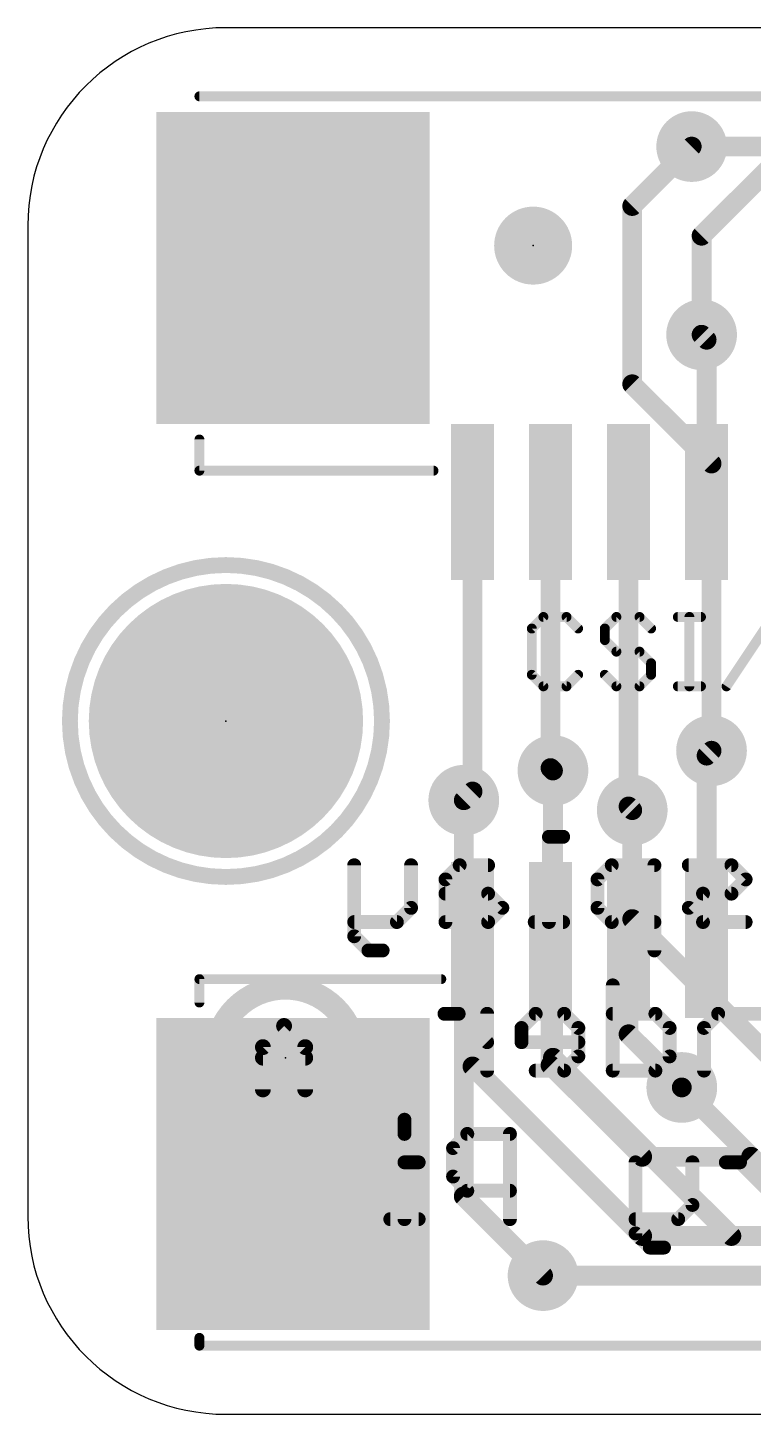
# Model space of a CAD drawing. Extents: x 0 to 25.4, y 0 to 17.8.
# Drawn here: x 0 to 9.3, y 0 to 17.78 of the extents above; entities that cross this region are included whole.
import ezdxf

# ---------------------------------------------------------------- set-up
doc = ezdxf.new("R2010")
doc.units = 0
for name, color, linetype in [('1', 12, 'CONTINUOUS'), ('16', 132, 'CONTINUOUS'), ('17', 110, 'CONTINUOUS'), ('18', 110, 'CONTINUOUS'), ('20', 53, 'CONTINUOUS'), ('21', 53, 'CONTINUOUS'), ('22', 253, 'CONTINUOUS'), ('23', 53, 'CONTINUOUS'), ('24', 53, 'CONTINUOUS')]:
    doc.layers.add(name, color=color, linetype=linetype)

# ---------------------------------------------------------------- blocks, each defined once
blk = doc.blocks.new('PIE')
at = {"const_width": 0.5}
blk.add_lwpolyline([(0, -0.25, 1), (0, 0.25, 1), (0, -0.25)], format="xyb", dxfattribs=at)
blk = doc.blocks.new('RECT')
blk.add_solid([(-0.5, -0.5), (0.5, -0.5), (-0.5, 0.5), (0.5, 0.5)])
blk = doc.blocks.new('ROUNDP')
at = {"const_width": 0.5}
blk.add_lwpolyline([(0, -0.25, 1), (0, 0.25, 1), (0, -0.25)], format="xyb", dxfattribs=at)
blk = doc.blocks.new('ROUNDV')
at = {"const_width": 0.5}
blk.add_lwpolyline([(0, -0.25, 1), (0, 0.25, 1), (0, -0.25)], format="xyb", dxfattribs=at)

msp = doc.modelspace()

# ---------------------------------------------------------------- linework, layer by layer
at = {"layer": '1', "const_width": 0.254}
for points in [[(16.637, 16.256), (8.509, 16.256)], [(8.636, 13.843), (8.7, 13.779)], [(8.7, 13.779), (8.7, 11.7)], [(5.7, 7.986), (5.7, 11.7)], [(6.7, 11.7), (6.7, 8.286)], [(7.7, 7.794), (7.7, 11.7)], [(8.763, 8.509), (8.7, 8.446)], [(8.7, 8.446), (8.7, 6.08)], [(6.7, 8.286), (6.731, 8.255)], [(5.7, 7.986), (5.588, 7.874)], [(7.747, 7.747), (7.7, 7.794)], [(5.7, 6.08), (5.7, 4.46)], [(6.7, 6.08), (6.7, 4.476)], [(7.7, 6.08), (7.7, 4.873)], [(7.7, 4.873), (8.382, 4.191)], [(5.7, 4.46), (7.874, 2.286)], [(6.7, 4.476), (7.874, 3.302)], [(7.874, 3.302), (9.271, 3.302)], [(9.271, 3.302), (9.779, 2.794)], [(7.874, 2.286), (14.605, 2.286)], [(6.604, 1.778), (16.891, 1.778)]]:
    msp.add_lwpolyline(points, dxfattribs=at)
at = {"layer": '1', "const_width": 0.127}
for points in [[(8.509, 16.3195, 1), (8.509, 16.1925)], [(8.6809, 13.8879, 1), (8.5911, 13.7981)], [(8.7635, 13.779, 1), (8.6365, 13.779)], [(8.6551, 13.7341, 1), (8.7449, 13.8239)], [(5.7635, 11.7, 1), (5.6365, 11.7)], [(6.7635, 11.7, 1), (6.6365, 11.7)], [(7.7635, 11.7, 1), (7.6365, 11.7)], [(8.6365, 11.7, 1), (8.7635, 11.7)], [(8.7635, 8.446, 1), (8.6365, 8.446)], [(8.6551, 8.4909, 1), (8.7449, 8.4011)], [(8.8079, 8.4641, 1), (8.7181, 8.5539)], [(6.7449, 8.3309, 1), (6.6551, 8.2411)], [(6.6861, 8.2101, 1), (6.7759, 8.2999)], [(6.6365, 8.286, 1), (6.7635, 8.286)], [(5.6365, 7.986, 1), (5.7635, 7.986)], [(5.7449, 7.9411, 1), (5.6551, 8.0309)], [(5.5431, 7.9189, 1), (5.6329, 7.8291)], [(7.7449, 7.8389, 1), (7.6551, 7.7491)], [(7.6365, 7.794, 1), (7.7635, 7.794)], [(7.7021, 7.7021, 1), (7.7919, 7.7919)], [(5.7635, 6.08, 1), (5.6365, 6.08)], [(6.7635, 6.08, 1), (6.6365, 6.08)], [(7.7635, 6.08, 1), (7.6365, 6.08)], [(8.6365, 6.08, 1), (8.7635, 6.08)], [(7.7449, 4.9179, 1), (7.6551, 4.8281)], [(7.6365, 4.873, 1), (7.7635, 4.873)], [(5.7449, 4.5049, 1), (5.6551, 4.4151)], [(5.6365, 4.46, 1), (5.7635, 4.46)], [(6.7449, 4.5209, 1), (6.6551, 4.4311)], [(6.6365, 4.476, 1), (6.7635, 4.476)], [(8.3371, 4.1461, 1), (8.4269, 4.2359)], [(7.874, 3.3655, 1), (7.874, 3.2385)], [(7.8291, 3.2571, 1), (7.9189, 3.3469)], [(9.3159, 3.3469, 1), (9.2261, 3.2571)], [(9.271, 3.2385, 1), (9.271, 3.3655)], [(7.874, 2.3495, 1), (7.874, 2.2225)], [(7.8291, 2.2411, 1), (7.9189, 2.3309)], [(6.604, 1.8415, 1), (6.604, 1.7145)]]:
    msp.add_lwpolyline(points, format="xyb", dxfattribs=at)
at = {"layer": '16', "const_width": 0.254}
for points in [[(8.509, 16.256), (7.747, 15.494)], [(9.779, 16.256), (8.636, 15.113)], [(7.747, 15.494), (7.747, 13.208)], [(8.636, 15.113), (8.636, 13.843)], [(7.747, 13.208), (8.763, 12.192)], [(8.763, 12.192), (8.763, 8.509)], [(6.731, 4.572), (6.731, 8.255)], [(5.588, 7.874), (5.588, 2.794)], [(7.747, 6.35), (7.747, 7.747)], [(10.033, 4.064), (7.747, 6.35)], [(9.017, 2.286), (6.731, 4.572)], [(8.382, 4.191), (9.779, 2.794)], [(5.588, 2.794), (6.604, 1.778)], [(14.478, 2.286), (9.017, 2.286)]]:
    msp.add_lwpolyline(points, dxfattribs=at)
at = {"layer": '16', "const_width": 0.127}
for points in [[(8.5539, 16.2111, 1), (8.4641, 16.3009)], [(7.8105, 15.494, 1), (7.6835, 15.494)], [(7.7021, 15.5389, 1), (7.7919, 15.4491)], [(8.6995, 15.113, 1), (8.5725, 15.113)], [(8.5911, 15.1579, 1), (8.6809, 15.0681)], [(8.5725, 13.843, 1), (8.6995, 13.843)], [(7.7919, 13.2529, 1), (7.7021, 13.1631)], [(7.6835, 13.208, 1), (7.8105, 13.208)], [(8.8265, 12.192, 1), (8.6995, 12.192)], [(8.7181, 12.1471, 1), (8.8079, 12.2369)], [(8.6995, 8.509, 1), (8.8265, 8.509)], [(6.7945, 8.255, 1), (6.6675, 8.255)], [(5.6515, 7.874, 1), (5.5245, 7.874)], [(7.8105, 7.747, 1), (7.6835, 7.747)], [(7.7919, 6.3949, 1), (7.7021, 6.3051)], [(7.6835, 6.35, 1), (7.8105, 6.35)], [(6.7759, 4.6169, 1), (6.6861, 4.5271)], [(6.6675, 4.572, 1), (6.7945, 4.572)], [(8.4269, 4.2359, 1), (8.3371, 4.1461)], [(5.6329, 2.8389, 1), (5.5431, 2.7491)], [(5.5245, 2.794, 1), (5.6515, 2.794)], [(9.017, 2.3495, 1), (9.017, 2.2225)], [(8.9721, 2.2411, 1), (9.0619, 2.3309)], [(6.5591, 1.7331, 1), (6.6489, 1.8229)]]:
    msp.add_lwpolyline(points, format="xyb", dxfattribs=at)
at = {"layer": '20'}
for p, q in [((22.86, 17.78), (2.54, 17.78)), ((0, 15.24), (0, 2.54)), ((2.54, 0), (22.86, 0))]:
    msp.add_line(p, q, dxfattribs=at)
for centre, start, end in [((2.54, 15.24), 90, 180), ((2.54, 2.54), 180, 270)]:
    msp.add_arc(centre, 2.54, start, end, dxfattribs=at)
at = {"layer": '21', "const_width": 0.127}
for points in [[(23.2, 16.9), (2.2, 16.9)], [(2.2, 12.1), (2.2, 12.5)], [(5.2, 12.1), (2.2, 12.1)], [(6.6084, 10.2243), (6.4601, 10.076)], [(6.4601, 10.076), (6.4601, 9.4828)], [(6.9049, 10.2243), (6.6084, 10.2243)], [(7.0532, 10.076), (6.9049, 10.2243)], [(7.5439, 10.2243), (7.3956, 10.076)], [(7.3956, 10.076), (7.3956, 9.9277)], [(7.8405, 10.2243), (7.5439, 10.2243)], [(7.9888, 10.076), (7.8405, 10.2243)], [(8.3311, 10.2243), (8.6277, 10.2243)], [(8.4794, 9.3345), (8.4794, 10.2243)], [(8.9548, 9.3345), (9.548, 10.2243)], [(7.3956, 9.9277), (7.5439, 9.7794)], [(7.5439, 9.7794), (7.8405, 9.7794)], [(7.8405, 9.7794), (7.9888, 9.6311)], [(7.9888, 9.6311), (7.9888, 9.4828)], [(6.4601, 9.4828), (6.6084, 9.3345)], [(6.9049, 9.3345), (7.0532, 9.4828)], [(7.5439, 9.3345), (7.3956, 9.4828)], [(7.9888, 9.4828), (7.8405, 9.3345)], [(6.6084, 9.3345), (6.9049, 9.3345)], [(7.8405, 9.3345), (7.5439, 9.3345)], [(8.3311, 9.3345), (8.6277, 9.3345)], [(5.3, 5.58), (2.2, 5.58)], [(2.2, 5.58), (2.2, 5.28)], [(2.2, 0.98), (2.2, 0.88)], [(2.2, 0.88), (23.2, 0.88)]]:
    msp.add_lwpolyline(points, dxfattribs=at)
at = {"layer": '21'}
for points, const_width in [([(2.2, 16.9318, 1), (2.2, 16.8683)], 0.0635), ([(2.2318, 12.5, 1), (2.1683, 12.5)], 0.0635), ([(2.2, 12.1318, 1), (2.2, 12.0683)], 0.0635), ([(2.1683, 12.1, 1), (2.2318, 12.1)], 0.0635), ([(5.2, 12.0683, 1), (5.2, 12.1318)], 0.0635), ([(2.54, 6.89, 1), (2.54, 10.89, 1), (2.54, 6.89)], 0.2032), ([(6.4918, 10.076, 1), (6.4283, 10.076)], 0.0635), ([(6.6084, 10.256, 1), (6.6084, 10.1925)], 0.0635), ([(6.6308, 10.2018, 1), (6.5859, 10.2467)], 0.0635), ([(6.9274, 10.2467, 1), (6.8825, 10.2018)], 0.0635), ([(6.9049, 10.1925, 1), (6.9049, 10.256)], 0.0635), ([(7.4273, 10.076, 1), (7.3638, 10.076)], 0.0635), ([(7.5439, 10.256, 1), (7.5439, 10.1925)], 0.0635), ([(7.5663, 10.2018, 1), (7.5214, 10.2467)], 0.0635), ([(7.8629, 10.2467, 1), (7.818, 10.2018)], 0.0635), ([(7.8405, 10.1925, 1), (7.8405, 10.256)], 0.0635), ([(8.3311, 10.256, 1), (8.3311, 10.1925)], 0.0635), ([(8.5111, 10.2243, 1), (8.4476, 10.2243)], 0.0635), ([(8.6277, 10.1925, 1), (8.6277, 10.256)], 0.0635), ([(6.4376, 10.0984, 1), (6.4825, 10.0535)], 0.0635), ([(7.0308, 10.0535, 1), (7.0757, 10.0984)], 0.0635), ([(7.3731, 10.0984, 1), (7.418, 10.0535)], 0.0635), ([(7.418, 9.9501, 1), (7.3731, 9.9052)], 0.0635), ([(7.3638, 9.9277, 1), (7.4273, 9.9277)], 0.0635), ([(7.9663, 10.0535, 1), (8.0112, 10.0984)], 0.0635), ([(7.5439, 9.8111, 1), (7.5439, 9.7476)], 0.0635), ([(7.5214, 9.7569, 1), (7.5663, 9.8018)], 0.0635), ([(7.8629, 9.8018, 1), (7.818, 9.7569)], 0.0635), ([(7.8405, 9.7476, 1), (7.8405, 9.8111)], 0.0635), ([(8.0205, 9.6311, 1), (7.957, 9.6311)], 0.0635), ([(7.9663, 9.6086, 1), (8.0112, 9.6535)], 0.0635), ([(6.4825, 9.5052, 1), (6.4376, 9.4603)], 0.0635), ([(6.4283, 9.4828, 1), (6.4918, 9.4828)], 0.0635), ([(7.0757, 9.4603, 1), (7.0308, 9.5052)], 0.0635), ([(7.418, 9.5052, 1), (7.3731, 9.4603)], 0.0635), ([(7.957, 9.4828, 1), (8.0205, 9.4828)], 0.0635), ([(8.0112, 9.4603, 1), (7.9663, 9.5052)], 0.0635), ([(6.6084, 9.3663, 1), (6.6084, 9.3027)], 0.0635), ([(6.5859, 9.312, 1), (6.6308, 9.357)], 0.0635), ([(6.8825, 9.357, 1), (6.9274, 9.312)], 0.0635), ([(6.9049, 9.3027, 1), (6.9049, 9.3663)], 0.0635), ([(7.5439, 9.3663, 1), (7.5439, 9.3027)], 0.0635), ([(7.5214, 9.312, 1), (7.5663, 9.357)], 0.0635), ([(7.818, 9.357, 1), (7.8629, 9.312)], 0.0635), ([(7.8405, 9.3027, 1), (7.8405, 9.3663)], 0.0635), ([(8.3311, 9.3663, 1), (8.3311, 9.3027)], 0.0635), ([(8.4476, 9.3345, 1), (8.5111, 9.3345)], 0.0635), ([(8.6277, 9.3027, 1), (8.6277, 9.3663)], 0.0635), ([(8.9284, 9.3521, 1), (8.9812, 9.3169)], 0.0635), ([(2.2318, 5.58, 1), (2.1683, 5.58)], 0.0635), ([(2.2, 5.6117, 1), (2.2, 5.5483)], 0.0635), ([(5.3, 5.5483, 1), (5.3, 5.6117)], 0.0635), ([(2.1683, 5.28, 1), (2.2318, 5.28)], 0.0635), ([(2.2, 0.9118, 1), (2.2, 0.8482)], 0.0635), ([(2.2318, 0.98, 1), (2.1683, 0.98)], 0.0635), ([(2.1683, 0.88, 1), (2.2318, 0.88)], 0.0635)]:
    msp.add_lwpolyline(points, format="xyb", dxfattribs=dict(at, const_width=const_width))
at = {"layer": '22'}
for points, const_width in [([(6.7238, 7.405, 1), (6.6349, 7.405)], 0.0889), ([(6.6794, 7.4495, 1), (6.6794, 7.3606)], 0.0889), ([(6.8616, 7.3606, 1), (6.8616, 7.4495)], 0.0889), ([(4.2283, 7.0407, 1), (4.1394, 7.0407)], 0.0889), ([(4.957, 7.0407, 1), (4.8681, 7.0407)], 0.0889), ([(5.5354, 7.0851, 1), (5.5354, 6.9962)], 0.0889), ([(5.5669, 7.0092, 1), (5.504, 7.0721)], 0.0889), ([(5.8998, 6.9962, 1), (5.8998, 7.0851)], 0.0889), ([(7.4844, 7.0851, 1), (7.4844, 6.9962)], 0.0889), ([(7.5158, 7.0092, 1), (7.453, 7.0721)], 0.0889), ([(8.0754, 7.0407, 1), (7.9865, 7.0407)], 0.0889), ([(8.031, 6.9962, 1), (8.031, 7.0851)], 0.0889), ([(8.4716, 7.0851, 1), (8.4716, 6.9962)], 0.0889), ([(9.0496, 7.0721, 1), (8.9868, 7.0092)], 0.0889), ([(9.0182, 6.9962, 1), (9.0182, 7.0851)], 0.0889), ([(5.3977, 6.8585, 1), (5.3088, 6.8585)], 0.0889), ([(5.3218, 6.8899, 1), (5.3847, 6.827)], 0.0889), ([(7.3467, 6.8585, 1), (7.2578, 6.8585)], 0.0889), ([(7.2708, 6.8899, 1), (7.3337, 6.827)], 0.0889), ([(9.2318, 6.827, 1), (9.1689, 6.8899)], 0.0889), ([(9.1689, 6.827, 1), (9.2318, 6.8899)], 0.0889), ([(5.3532, 6.7207, 1), (5.3532, 6.6318)], 0.0889), ([(5.9312, 6.7077, 1), (5.8684, 6.6448)], 0.0889), ([(5.8998, 6.6318, 1), (5.8998, 6.7207)], 0.0889), ([(8.6538, 6.7207, 1), (8.6538, 6.6318)], 0.0889), ([(8.6852, 6.6448, 1), (8.6224, 6.7077)], 0.0889), ([(9.0182, 6.6318, 1), (9.0182, 6.7207)], 0.0889), ([(4.944, 6.4627, 1), (4.8812, 6.5255)], 0.0889), ([(6.1134, 6.4627, 1), (6.0506, 6.5255)], 0.0889), ([(7.3337, 6.5255, 1), (7.2708, 6.4627)], 0.0889), ([(8.5031, 6.5255, 1), (8.4402, 6.4627)], 0.0889), ([(8.9868, 6.7077, 1), (9.0496, 6.6448)], 0.0889), ([(4.1838, 6.3564, 1), (4.1838, 6.2675)], 0.0889), ([(4.7304, 6.2675, 1), (4.7304, 6.3564)], 0.0889), ([(4.8681, 6.4941, 1), (4.957, 6.4941)], 0.0889), ([(5.3532, 6.3564, 1), (5.3532, 6.2675)], 0.0889), ([(5.8998, 6.2675, 1), (5.8998, 6.3564)], 0.0889), ([(6.0506, 6.4627, 1), (6.1134, 6.5255)], 0.0889), ([(6.4972, 6.3564, 1), (6.4972, 6.2675)], 0.0889), ([(6.8616, 6.2675, 1), (6.8616, 6.3564)], 0.0889), ([(7.2578, 6.4941, 1), (7.3467, 6.4941)], 0.0889), ([(7.4844, 6.3564, 1), (7.4844, 6.2675)], 0.0889), ([(8.031, 6.2675, 1), (8.031, 6.3564)], 0.0889), ([(8.4402, 6.5255, 1), (8.5031, 6.4627)], 0.0889), ([(8.6538, 6.3564, 1), (8.6538, 6.2675)], 0.0889), ([(9.2004, 6.2675, 1), (9.2004, 6.3564)], 0.0889), ([(4.699, 6.3433, 1), (4.7618, 6.2805)], 0.0889), ([(5.3088, 6.3119, 1), (5.3977, 6.3119)], 0.0889), ([(5.8684, 6.3433, 1), (5.9312, 6.2805)], 0.0889), ([(6.6349, 6.3119, 1), (6.7238, 6.3119)], 0.0889), ([(7.453, 6.2805, 1), (7.5158, 6.3433)], 0.0889), ([(8.6224, 6.2805, 1), (8.6852, 6.3433)], 0.0889), ([(4.1394, 6.1297, 1), (4.2283, 6.1297)], 0.0889), ([(4.2153, 6.1611, 1), (4.1524, 6.0983)], 0.0889), ([(4.366, 5.992, 1), (4.366, 5.9031)], 0.0889), ([(4.3346, 5.9161, 1), (4.3975, 5.979)], 0.0889), ([(4.5482, 5.9031, 1), (4.5482, 5.992)], 0.0889), ([(7.9865, 5.9475, 1), (8.0754, 5.9475)], 0.0889), ([(3.302, 3.674, 1), (3.302, 5.47, 1), (3.302, 3.674)], 0.3048), ([(7.5416, 5.5, 1), (7.4527, 5.5)], 0.0889), ([(5.3405, 5.1801, 1), (5.3405, 5.0912)], 0.0889), ([(5.5541, 5.1671, 1), (5.4913, 5.1042)], 0.0889), ([(5.5227, 5.0912, 1), (5.5227, 5.1801)], 0.0889), ([(5.9315, 5.1357, 1), (5.8426, 5.1357)], 0.0889), ([(6.5099, 5.1801, 1), (6.5099, 5.0912)], 0.0889), ([(6.5413, 5.1042, 1), (6.4785, 5.1671)], 0.0889), ([(6.9057, 5.1671, 1), (6.8429, 5.1042)], 0.0889), ([(6.8743, 5.0912, 1), (6.8743, 5.1801)], 0.0889), ([(7.4971, 5.1801, 1), (7.4971, 5.0912)], 0.0889), ([(8.0751, 5.1671, 1), (8.0123, 5.1042)], 0.0889), ([(8.0437, 5.0912, 1), (8.0437, 5.1801)], 0.0889), ([(8.8487, 5.1801, 1), (8.8487, 5.0912)], 0.0889), ([(8.8801, 5.1042, 1), (8.8173, 5.1671)], 0.0889), ([(3.3208, 5.015, 1), (3.2489, 4.9432)], 0.1016), ([(3.3208, 4.9432, 1), (3.2489, 5.015)], 0.1016), ([(6.3722, 4.9535, 1), (6.2833, 4.9535)], 0.0889), ([(6.2963, 4.9849, 1), (6.3592, 4.922)], 0.0889), ([(7.1009, 4.9535, 1), (7.012, 4.9535)], 0.0889), ([(7.0251, 4.922, 1), (7.0879, 4.9849)], 0.0889), ([(8.2703, 4.9535, 1), (8.1814, 4.9535)], 0.0889), ([(8.1944, 4.922, 1), (8.2573, 4.9849)], 0.0889), ([(8.6351, 4.9849, 1), (8.698, 4.922)], 0.0889), ([(8.711, 4.9535, 1), (8.6221, 4.9535)], 0.0889), ([(3.0645, 4.7079, 1), (2.9629, 4.7079)], 0.1016), ([(3.6068, 4.7079, 1), (3.5052, 4.7079)], 0.1016), ([(5.8557, 4.7398, 1), (5.9185, 4.8027)], 0.0889), ([(6.3277, 4.8157, 1), (6.3277, 4.7268)], 0.0889), ([(6.2833, 4.7713, 1), (6.3722, 4.7713)], 0.0889), ([(7.0565, 4.7268, 1), (7.0565, 4.8157)], 0.0889), ([(2.9778, 4.7438, 1), (3.0496, 4.672)], 0.1016), ([(3.0137, 4.6231, 1), (3.0137, 4.5215)], 0.1016), ([(3.5201, 4.672, 1), (3.5919, 4.7438)], 0.1016), ([(3.556, 4.5215, 1), (3.556, 4.6231)], 0.1016), ([(7.012, 4.5891, 1), (7.1009, 4.5891)], 0.0889), ([(7.0879, 4.5577, 1), (7.0251, 4.6205)], 0.0889), ([(8.1814, 4.5891, 1), (8.2703, 4.5891)], 0.0889), ([(8.2573, 4.5577, 1), (8.1944, 4.6205)], 0.0889), ([(5.8426, 4.4069, 1), (5.9315, 4.4069)], 0.0889), ([(6.5099, 4.4514, 1), (6.5099, 4.3624)], 0.0889), ([(6.8429, 4.4383, 1), (6.9057, 4.3755)], 0.0889), ([(6.8743, 4.3624, 1), (6.8743, 4.4514)], 0.0889), ([(7.4971, 4.4514, 1), (7.4971, 4.3624)], 0.0889), ([(7.4527, 4.4069, 1), (7.5416, 4.4069)], 0.0889), ([(8.0123, 4.4383, 1), (8.0751, 4.3755)], 0.0889), ([(8.0437, 4.3624, 1), (8.0437, 4.4514)], 0.0889), ([(8.6221, 4.4069, 1), (8.711, 4.4069)], 0.0889), ([(2.9629, 4.1656, 1), (3.0645, 4.1656)], 0.1016), ([(3.5052, 4.1656, 1), (3.6068, 4.1656)], 0.1016), ([(4.8723, 3.7772, 1), (4.7834, 3.7772)], 0.0889), ([(4.7834, 3.595, 1), (4.8723, 3.595)], 0.0889), ([(5.6329, 3.6395, 1), (5.6329, 3.5506)], 0.0889), ([(5.6643, 3.5636, 1), (5.6014, 3.6265)], 0.0889), ([(6.2239, 3.595, 1), (6.135, 3.595)], 0.0889), ([(6.1794, 3.5506, 1), (6.1794, 3.6395)], 0.0889), ([(5.4951, 3.4128, 1), (5.4062, 3.4128)], 0.0889), ([(5.4193, 3.4443, 1), (5.4821, 3.3814)], 0.0889), ([(4.8723, 3.2307, 1), (4.7834, 3.2307)], 0.0889), ([(4.8279, 3.2751, 1), (4.8279, 3.1862)], 0.0889), ([(5.01, 3.1862, 1), (5.01, 3.2751)], 0.0889), ([(7.8339, 3.2307, 1), (7.745, 3.2307)], 0.0889), ([(8.5627, 3.2307, 1), (8.4738, 3.2307)], 0.0889), ([(8.9462, 3.2751, 1), (8.9462, 3.1862)], 0.0889), ([(9.1598, 3.2621, 1), (9.0969, 3.1992)], 0.0889), ([(9.1284, 3.1862, 1), (9.1284, 3.2751)], 0.0889), ([(5.4062, 3.0485, 1), (5.4951, 3.0485)], 0.0889), ([(5.4821, 3.0799, 1), (5.4193, 3.017)], 0.0889), ([(5.6329, 2.9107, 1), (5.6329, 2.8218)], 0.0889), ([(5.6014, 2.8348, 1), (5.6643, 2.8977)], 0.0889), ([(6.1794, 2.8218, 1), (6.1794, 2.9107)], 0.0889), ([(8.4738, 2.6841, 1), (8.5627, 2.6841)], 0.0889), ([(8.5497, 2.6527, 1), (8.4868, 2.7155)], 0.0889), ([(4.6457, 2.5463, 1), (4.6457, 2.4575)], 0.0889), ([(4.7834, 2.5019, 1), (4.8723, 2.5019)], 0.0889), ([(5.01, 2.4575, 1), (5.01, 2.5463)], 0.0889), ([(6.135, 2.5019, 1), (6.2239, 2.5019)], 0.0889), ([(7.7895, 2.5463, 1), (7.7895, 2.4575)], 0.0889), ([(8.3046, 2.5333, 1), (8.3675, 2.4705)], 0.0889), ([(8.336, 2.4575, 1), (8.336, 2.5463)], 0.0889), ([(7.8209, 2.3511, 1), (7.758, 2.2883)], 0.0889), ([(7.745, 2.3197, 1), (7.8339, 2.3197)], 0.0889), ([(7.9717, 2.182, 1), (7.9717, 2.0931)], 0.0889), ([(7.9402, 2.1061, 1), (8.0031, 2.169)], 0.0889), ([(8.1539, 2.0931, 1), (8.1539, 2.182)], 0.0889)]:
    msp.add_lwpolyline(points, format="xyb", dxfattribs=dict(at, const_width=const_width))
for points, const_width in [([(6.8616, 7.405), (6.6794, 7.405)], 0.1778), ([(6.6794, 7.405), (6.6794, 6.3119)], 0.1778), ([(4.1838, 7.0407), (4.1838, 6.1297)], 0.1778), ([(4.9126, 7.0407), (4.9126, 6.4941)], 0.1778), ([(5.5354, 7.0407), (5.3532, 6.8585)], 0.1778), ([(5.8998, 7.0407), (5.5354, 7.0407)], 0.1778), ([(7.4844, 7.0407), (7.3022, 6.8585)], 0.1778), ([(8.031, 7.0407), (7.4844, 7.0407)], 0.1778), ([(8.031, 5.9475), (8.031, 7.0407)], 0.1778), ([(9.0182, 7.0407), (8.4716, 7.0407)], 0.1778), ([(9.2004, 6.8585), (9.0182, 7.0407)], 0.1778), ([(5.3532, 6.8585), (5.3532, 6.3119)], 0.1778), ([(7.3022, 6.8585), (7.3022, 6.4941)], 0.1778), ([(9.0182, 6.6763), (9.2004, 6.8585)], 0.1778), ([(5.8998, 6.6763), (5.3532, 6.6763)], 0.1778), ([(6.082, 6.4941), (5.8998, 6.6763)], 0.1778), ([(8.4716, 6.4941), (8.6538, 6.6763)], 0.1778), ([(8.6538, 6.6763), (9.0182, 6.6763)], 0.1778), ([(4.9126, 6.4941), (4.7304, 6.3119)], 0.1778), ([(5.8998, 6.3119), (6.082, 6.4941)], 0.1778), ([(7.3022, 6.4941), (7.4844, 6.3119)], 0.1778), ([(8.6538, 6.3119), (8.4716, 6.4941)], 0.1778), ([(4.7304, 6.3119), (4.1838, 6.3119)], 0.1778), ([(5.3532, 6.3119), (5.8998, 6.3119)], 0.1778), ([(6.8616, 6.3119), (6.4972, 6.3119)], 0.1778), ([(7.4844, 6.3119), (8.031, 6.3119)], 0.1778), ([(9.2004, 6.3119), (8.6538, 6.3119)], 0.1778), ([(4.1838, 6.1297), (4.366, 5.9475)], 0.1778), ([(4.366, 5.9475), (4.5482, 5.9475)], 0.1778), ([(7.4971, 5.5), (7.4971, 4.4069)], 0.1778), ([(5.5227, 5.1357), (5.3405, 5.1357)], 0.1778), ([(5.8871, 4.7713), (5.5227, 5.1357)], 0.1778), ([(5.8871, 4.4069), (5.8871, 5.1357)], 0.1778), ([(6.5099, 5.1357), (6.3277, 4.9535)], 0.1778), ([(6.8743, 5.1357), (6.5099, 5.1357)], 0.1778), ([(7.0565, 4.9535), (6.8743, 5.1357)], 0.1778), ([(8.0437, 5.1357), (7.4971, 5.1357)], 0.1778), ([(8.2259, 4.9535), (8.0437, 5.1357)], 0.1778), ([(8.8487, 5.1357), (8.6665, 4.9535)], 0.1778), ([(9.3953, 5.1357), (8.8487, 5.1357)], 0.1778), ([(3.2848, 4.9791), (3.0137, 4.7079)], 0.2032), ([(3.556, 4.7079), (3.2848, 4.9791)], 0.2032), ([(6.3277, 4.9535), (6.3277, 4.7713)], 0.1778), ([(7.0565, 4.5891), (7.0565, 4.9535)], 0.1778), ([(8.2259, 4.5891), (8.2259, 4.9535)], 0.1778), ([(8.6665, 4.9535), (8.6665, 4.4069)], 0.1778), ([(3.0137, 4.7079), (3.0137, 4.1656)], 0.2032), ([(3.556, 4.1656), (3.556, 4.7079)], 0.2032), ([(6.3277, 4.7713), (7.0565, 4.7713)], 0.1778), ([(3.556, 4.5723), (3.0137, 4.5723)], 0.2032), ([(6.8743, 4.4069), (7.0565, 4.5891)], 0.1778), ([(8.0437, 4.4069), (8.2259, 4.5891)], 0.1778), ([(6.5099, 4.4069), (6.8743, 4.4069)], 0.1778), ([(7.4971, 4.4069), (8.0437, 4.4069)], 0.1778), ([(4.8279, 3.7772), (4.8279, 3.595)], 0.1778), ([(5.6329, 3.595), (5.4507, 3.4128)], 0.1778), ([(6.1794, 3.595), (5.6329, 3.595)], 0.1778), ([(6.1794, 2.5019), (6.1794, 3.595)], 0.1778), ([(5.4507, 3.4128), (5.4507, 3.0485)], 0.1778), ([(5.01, 3.2307), (4.8279, 3.2307)], 0.1778), ([(4.8279, 3.2307), (4.8279, 2.5019)], 0.1778), ([(7.7895, 3.2307), (7.7895, 2.3197)], 0.1778), ([(8.5182, 3.2307), (8.5182, 2.6841)], 0.1778), ([(9.1284, 3.2307), (8.9462, 3.2307)], 0.1778), ([(9.4927, 2.8663), (9.1284, 3.2307)], 0.1778), ([(5.4507, 3.0485), (5.6329, 2.8663)], 0.1778), ([(5.6329, 2.8663), (6.1794, 2.8663)], 0.1778), ([(8.5182, 2.6841), (8.336, 2.5019)], 0.1778), ([(5.01, 2.5019), (4.6457, 2.5019)], 0.1778), ([(8.336, 2.5019), (7.7895, 2.5019)], 0.1778), ([(7.7895, 2.3197), (7.9717, 2.1375)], 0.1778), ([(7.9717, 2.1375), (8.1539, 2.1375)], 0.1778)]:
    msp.add_lwpolyline(points, dxfattribs=dict(at, const_width=const_width))
at = {"layer": '23'}
for p in [(6.477, 14.986), (2.54, 8.89)]:
    msp.add_point(p, dxfattribs=at)
at = {"layer": '24'}
msp.add_point((3.302, 4.572), dxfattribs=at)

# ---------------------------------------------------------------- block references
at = {"layer": '1'}
for p, xscale, yscale, rotation in [((3.4, 14.7), 4, 3.5, 270), ((5.7, 11.7), 0.55, 2, 180), ((6.7, 11.7), 0.55, 2, 180), ((7.7, 11.7), 0.55, 2, 180), ((8.7, 11.7), 0.55, 2, 180), ((3.4, 3.08), 4, 3.5, 90)]:
    msp.add_blockref('RECT', p, dxfattribs=dict(at, xscale=xscale, yscale=yscale, rotation=rotation))
msp.add_blockref('PIE', (6.477, 14.986), dxfattribs=at)
at = {"layer": '1', "xscale": 0.55, "yscale": 2}
for p in [(5.7, 6.08), (6.7, 6.08), (7.7, 6.08), (8.7, 6.08)]:
    msp.add_blockref('RECT', p, dxfattribs=at)
at = {"layer": '17', "xscale": 3.516, "yscale": 3.516}
msp.add_blockref('ROUNDP', (2.54, 8.89), dxfattribs=at)
msp.add_blockref('ROUNDP', (2.54, 8.89), dxfattribs=at)
at = {"layer": '18', "xscale": 0.9064, "yscale": 0.9064}
for p in [(8.509, 16.256), (8.509, 16.256), (8.636, 13.843), (8.636, 13.843), (8.763, 8.509), (8.763, 8.509), (6.731, 8.255), (6.731, 8.255), (5.588, 7.874), (5.588, 7.874), (7.747, 7.747), (7.747, 7.747), (8.382, 4.191), (8.382, 4.191), (6.604, 1.778), (6.604, 1.778)]:
    msp.add_blockref('ROUNDV', p, dxfattribs=at)

doc.saveas('drawing.dxf')
